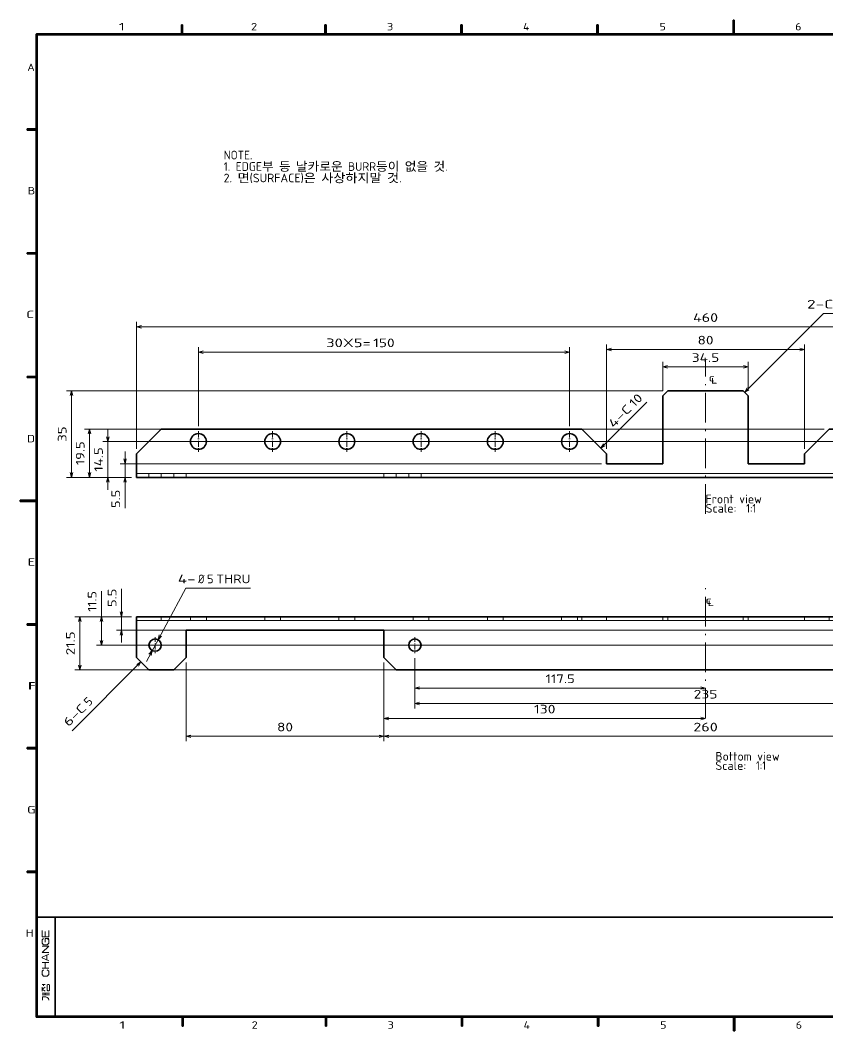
# Model space of a CAD drawing. Extents: x 23 to 587, y 4 to 413.
# Drawn here: x 23.4 to 349.8, y 4.3 to 412.7 of the extents above; entities that cross this region are included whole.
import ezdxf
from ezdxf.enums import TextEntityAlignment as Align

# ---------------------------------------------------------------- set-up
doc = ezdxf.new("R2010")
doc.units = 0
doc.linetypes.add('DASHDOT', pattern=[18.5, 12, -3, 0.5, -3])
doc.linetypes.add('DASHED', pattern=[15, 12, -3])
doc.layers.get('0').update_dxf_attribs({"lineweight": 13})
doc.layers.add('3', color=7, linetype='Continuous', lineweight=13)
doc.styles.add('GDT', font='gdt.shx')
doc.styles.get("Standard").update_dxf_attribs({"font": 'isocp.shx'})

# ---------------------------------------------------------------- blocks, each defined once
blk = doc.blocks.new('BLOCK587')
at = {"layer": '3', "color": 7, "lineweight": 13}
blk.add_text('A', height=3, dxfattribs=at).set_placement((26.2, 392.19), (29.24, 392.19), align=Align.FIT)
blk = doc.blocks.new('BLOCK588')
at = {"layer": '3', "color": 7, "lineweight": 13}
blk.add_text('B', height=3, dxfattribs=at).set_placement((26.39, 342.29), (29.43, 342.29), align=Align.FIT)
blk = doc.blocks.new('BLOCK589')
at = {"layer": '3', "color": 7, "lineweight": 13}
blk.add_text('C', height=3, dxfattribs=at).set_placement((25.79, 292.29), (29.02, 292.29), align=Align.FIT)
blk = doc.blocks.new('BLOCK590')
at = {"layer": '3', "color": 7, "lineweight": 13}
blk.add_text('D', height=3, dxfattribs=at).set_placement((26.11, 242.13), (29.34, 242.13), align=Align.FIT)
blk = doc.blocks.new('BLOCK591')
at = {"layer": '3', "color": 7, "lineweight": 13}
blk.add_text('E', height=3, dxfattribs=at).set_placement((26.38, 192.26), (29.42, 192.26), align=Align.FIT)
blk = doc.blocks.new('BLOCK592')
at = {"layer": '3', "color": 7, "lineweight": 13}
blk.add_text('F', height=3, dxfattribs=at).set_placement((26.9, 142.19), (29.63, 142.19), align=Align.FIT)
blk = doc.blocks.new('BLOCK593')
at = {"layer": '3', "color": 7, "lineweight": 13}
blk.add_text('2', height=3, dxfattribs=at).set_placement((116.62, 408.59), (119.16, 408.59), align=Align.FIT)
blk = doc.blocks.new('BLOCK594')
at = {"layer": '3', "color": 7, "lineweight": 13}
blk.add_text('1', height=3, dxfattribs=at).set_placement((63.15, 408.59), (65.69, 408.59), align=Align.FIT)
blk = doc.blocks.new('BLOCK595')
at = {"layer": '3', "color": 7, "lineweight": 13}
blk.add_text('H', height=3, dxfattribs=at).set_placement((25.55, 42.26), (28.78, 42.26), align=Align.FIT)
blk = doc.blocks.new('BLOCK596')
at = {"layer": '3', "color": 7, "lineweight": 13}
blk.add_text('G', height=3, dxfattribs=at).set_placement((26.11, 92.13), (29.64, 92.13), align=Align.FIT)
blk = doc.blocks.new('BLOCK597')
at = {"layer": '3', "color": 7, "lineweight": 13}
blk.add_text('F', height=3, dxfattribs=at).set_placement((26.54, 142.19), (29.27, 142.19), align=Align.FIT)
blk = doc.blocks.new('BLOCK598')
at = {"layer": '3', "color": 7, "lineweight": 13}
blk.add_text('3', height=3, dxfattribs=at).set_placement((171.62, 408.59), (174.16, 408.59), align=Align.FIT)
blk = doc.blocks.new('BLOCK599')
at = {"layer": '3', "color": 7, "lineweight": 13}
blk.add_text('4', height=3, dxfattribs=at).set_placement((226.62, 408.59), (229.16, 408.59), align=Align.FIT)
blk = doc.blocks.new('BLOCK600')
at = {"layer": '3', "color": 7, "lineweight": 13}
blk.add_text('5', height=3, dxfattribs=at).set_placement((281.82, 408.59), (284.35, 408.59), align=Align.FIT)
blk = doc.blocks.new('BLOCK601')
at = {"layer": '3', "color": 7, "lineweight": 13}
blk.add_text('6', height=3, dxfattribs=at).set_placement((336.62, 408.59), (339.16, 408.59), align=Align.FIT)
blk = doc.blocks.new('BLOCK615')
at = {"layer": '3', "color": 7, "lineweight": 13}
blk.add_text('2', height=3, dxfattribs=at).set_placement((116.86, 5.12), (119.4, 5.12), align=Align.FIT)
blk = doc.blocks.new('BLOCK616')
at = {"layer": '3', "color": 7, "lineweight": 13}
blk.add_text('1', height=3, dxfattribs=at).set_placement((63.38, 5.12), (65.92, 5.12), align=Align.FIT)
blk = doc.blocks.new('BLOCK617')
at = {"layer": '3', "color": 7, "lineweight": 13}
blk.add_text('3', height=3, dxfattribs=at).set_placement((171.86, 5.12), (174.4, 5.12), align=Align.FIT)
blk = doc.blocks.new('BLOCK618')
at = {"layer": '3', "color": 7, "lineweight": 13}
blk.add_text('4', height=3, dxfattribs=at).set_placement((226.86, 5.12), (229.4, 5.12), align=Align.FIT)
blk = doc.blocks.new('BLOCK619')
at = {"layer": '3', "color": 7, "lineweight": 13}
blk.add_text('5', height=3, dxfattribs=at).set_placement((282.05, 5.12), (284.59, 5.12), align=Align.FIT)
blk = doc.blocks.new('BLOCK620')
at = {"layer": '3', "color": 7, "lineweight": 13}
blk.add_text('6', height=3, dxfattribs=at).set_placement((336.86, 5.12), (339.4, 5.12), align=Align.FIT)
blk = doc.blocks.new('BLOCK664')
at = {"layer": '3', "color": 7, "lineweight": 5}
blk.add_solid([(410.24, 407.24), (409.76, 406.76), (30, 407.24), (30, 406.76)], dxfattribs=at)
blk = doc.blocks.new('BLOCK665')
at = {"layer": '3', "color": 7, "lineweight": 5}
blk.add_solid([(26.19, 368.74), (26.19, 368.26), (29.99, 368.74), (29.99, 368.26)], dxfattribs=at)
blk = doc.blocks.new('BLOCK666')
at = {"layer": '3', "color": 7, "lineweight": 5}
blk.add_solid([(26.2, 318.74), (26.2, 318.26), (30, 318.74), (30, 318.26)], dxfattribs=at)
blk = doc.blocks.new('BLOCK667')
at = {"layer": '3', "color": 7, "lineweight": 5}
blk.add_solid([(26.2, 218.26), (26.2, 218.74), (30, 218.26), (30, 218.74)], dxfattribs=at)
blk = doc.blocks.new('BLOCK668')
at = {"layer": '3', "color": 7, "lineweight": 5}
blk.add_solid([(26.19, 168.26), (26.19, 168.74), (29.99, 168.26), (29.99, 168.74)], dxfattribs=at)
blk = doc.blocks.new('BLOCK669')
at = {"layer": '3', "color": 7, "lineweight": 5}
blk.add_solid([(89.02, 410.8), (88.54, 410.8), (89.02, 407), (88.54, 407)], dxfattribs=at)
blk = doc.blocks.new('BLOCK670')
at = {"layer": '3', "color": 7, "lineweight": 5}
blk.add_solid([(146.97, 410.8), (146.49, 410.8), (146.97, 407), (146.49, 407)], dxfattribs=at)
blk = doc.blocks.new('BLOCK671')
at = {"layer": '3', "color": 7, "lineweight": 5}
blk.add_solid([(26.19, 168.26), (26.19, 168.74), (29.99, 168.26), (29.99, 168.74)], dxfattribs=at)
blk = doc.blocks.new('BLOCK672')
at = {"layer": '3', "color": 7, "lineweight": 5}
blk.add_solid([(26.19, 68.26), (26.19, 68.74), (29.99, 68.26), (29.99, 68.74)], dxfattribs=at)
blk = doc.blocks.new('BLOCK673')
at = {"layer": '3', "color": 7, "lineweight": 5}
blk.add_solid([(30, 218.74), (30, 218.26), (23.35, 218.74), (23.35, 218.26)], dxfattribs=at)
blk = doc.blocks.new('BLOCK674')
at = {"layer": '3', "color": 7, "lineweight": 5}
blk.add_solid([(26.21, 268.26), (26.21, 268.74), (30.01, 268.26), (30.01, 268.74)], dxfattribs=at)
blk = doc.blocks.new('BLOCK675')
at = {"layer": '3', "color": 7, "lineweight": 5}
blk.add_solid([(26.2, 118.74), (26.2, 118.26), (30, 118.74), (30, 118.26)], dxfattribs=at)
blk = doc.blocks.new('BLOCK676')
at = {"layer": '3', "color": 7, "lineweight": 5}
blk.add_solid([(201.49, 410.8), (201.97, 410.8), (201.49, 407), (201.97, 407)], dxfattribs=at)
blk = doc.blocks.new('BLOCK677')
at = {"layer": '3', "color": 7, "lineweight": 5}
blk.add_solid([(256.49, 410.8), (256.97, 410.8), (256.49, 407), (256.97, 407)], dxfattribs=at)
blk = doc.blocks.new('BLOCK691')
at = {"layer": '3', "color": 7, "lineweight": 5}
blk.add_solid([(88.78, 10), (89.26, 10), (88.78, 6.2), (89.26, 6.2)], dxfattribs=at)
blk = doc.blocks.new('BLOCK692')
at = {"layer": '3', "color": 7, "lineweight": 5}
blk.add_solid([(146.73, 10), (147.21, 10), (146.73, 6.2), (147.21, 6.2)], dxfattribs=at)
blk = doc.blocks.new('BLOCK693')
at = {"layer": '3', "color": 7, "lineweight": 5}
blk.add_solid([(202.21, 10), (201.73, 10), (202.21, 6.2), (201.73, 6.2)], dxfattribs=at)
blk = doc.blocks.new('BLOCK694')
at = {"layer": '3', "color": 7, "lineweight": 5}
blk.add_solid([(257.21, 10), (256.73, 10), (257.21, 6.2), (256.73, 6.2)], dxfattribs=at)
blk = doc.blocks.new('BLOCK695')
at = {"layer": '3', "color": 7, "lineweight": 5}
blk.add_solid([(312.21, 10), (311.73, 10), (312.21, 6.2), (311.73, 6.2)], dxfattribs=at)
blk = doc.blocks.new('BLOCK701')
at = {"color": 7, "lineweight": 13}
for s, p, p2 in [('Scale:', (0, -15.75), (12.5, -15.75)), ('Front view', (0, -12), (22.75, -12)), ('  1:1', (12.5, -15.75), (20.5, -15.75))]:
    blk.add_text(s, height=3.5, dxfattribs=at).set_placement(p, p2, align=Align.FIT)
blk = doc.blocks.new('BLOCK702')
at = {"color": 7, "lineweight": 13, "style": 'GDT'}
blk.add_text('q', height=3.5, dxfattribs=at).set_placement((1.31, 36.73), (3.88, 36.73), align=Align.FIT)
blk = doc.blocks.new('BLOCK703')
at = {"color": 7, "lineweight": 13}
for p, q in [((-241.63, -6.5), (-241.63, 18)), ((198.84, 13), (-243.63, 13))]:
    blk.add_line(p, q, dxfattribs=at)
at = {"color": 7, "lineweight": 13, "ltscale": 0.290854}
blk.add_line((-232, -1.5), (-243.63, -1.5), dxfattribs=at)
at = {"color": 7, "lineweight": 13}
for points in [[(-242.15, 14.93), (-241.63, 13), (-241.12, 14.93)], [(-241.12, -3.43), (-241.63, -1.5), (-242.15, -3.43)]]:
    blk.add_lwpolyline(points, dxfattribs=at)
blk.add_text('14.5', height=3.5, rotation=90, dxfattribs=at).set_placement((-243.63, 0.83), (-243.63, 10.67), align=Align.FIT)
blk = doc.blocks.new('BLOCK704')
at = {"color": 7, "lineweight": 13}
for p, q in [((-234.65, -13.9), (-234.65, 9)), ((-42, 4), (-236.65, 4))]:
    blk.add_line(p, q, dxfattribs=at)
at = {"color": 7, "lineweight": 13, "ltscale": 0.116347}
blk.add_line((-232, -1.5), (-236.65, -1.5), dxfattribs=at)
at = {"color": 7, "lineweight": 13}
for points in [[(-235.17, 5.93), (-234.65, 4), (-234.14, 5.93)], [(-234.14, -3.43), (-234.65, -1.5), (-235.17, -3.43)]]:
    blk.add_lwpolyline(points, dxfattribs=at)
blk.add_text('5.5', height=3.5, rotation=90, dxfattribs=at).set_placement((-236.65, -13.9), (-236.65, -6.5), align=Align.FIT)
blk = doc.blocks.new('BLOCK705')
at = {"color": 7, "lineweight": 13}
blk.add_line((48, 18), (-251.03, 18), dxfattribs=at)
at = {"color": 7, "lineweight": 13, "ltscale": 0.4875}
blk.add_line((-249.03, -1.5), (-249.03, 18), dxfattribs=at)
at = {"color": 7, "lineweight": 13, "ltscale": 0.475733}
blk.add_line((-232, -1.5), (-251.03, -1.5), dxfattribs=at)
at = {"color": 7, "lineweight": 13}
for points in [[(-248.51, 16.07), (-249.03, 18), (-249.55, 16.07)], [(-249.55, 0.43), (-249.03, -1.5), (-248.51, 0.43)]]:
    blk.add_lwpolyline(points, dxfattribs=at)
blk.add_text('19.5', height=3.5, rotation=90, dxfattribs=at).set_placement((-251.03, 3.45), (-251.03, 13.05), align=Align.FIT)
blk = doc.blocks.new('BLOCK706')
at = {"color": 7, "lineweight": 13}
for p, q in [((-17.25, 33.5), (-258.32, 33.5)), ((-256.32, -1.5), (-256.32, 33.5)), ((-232, -1.5), (-258.32, -1.5))]:
    blk.add_line(p, q, dxfattribs=at)
for points in [[(-255.8, 31.57), (-256.32, 33.5), (-256.83, 31.57)], [(-256.83, 0.43), (-256.32, -1.5), (-255.8, 0.43)]]:
    blk.add_lwpolyline(points, dxfattribs=at)
blk.add_text('35', height=3.5, rotation=90, dxfattribs=at).set_placement((-258.32, 12.9), (-258.32, 19.1), align=Align.FIT)
blk = doc.blocks.new('BLOCK707')
at = {"color": 7, "lineweight": 13, "ltscale": 0.291356}
for p, q in [((-17.25, 33.5), (-17.25, 45.15)), ((17.25, 33.5), (17.25, 45.15))]:
    blk.add_line(p, q, dxfattribs=at)
at = {"color": 7, "lineweight": 13}
blk.add_line((-17.25, 43.15), (17.25, 43.15), dxfattribs=at)
for points in [[(-15.32, 43.67), (-17.25, 43.15), (-15.32, 42.64)], [(15.32, 42.64), (17.25, 43.15), (15.32, 43.67)]]:
    blk.add_lwpolyline(points, dxfattribs=at)
blk.add_text('34.5', height=3.5, dxfattribs=at).set_placement((-5.55, 45.15), (5.55, 45.15), align=Align.FIT)
blk = doc.blocks.new('BLOCK708')
at = {"color": 7, "lineweight": 13}
for p, q in [((-40, 10), (-40, 52.21)), ((-40, 50.21), (40, 50.21)), ((40, 10), (40, 52.21))]:
    blk.add_line(p, q, dxfattribs=at)
for points in [[(-38.07, 50.73), (-40, 50.21), (-38.07, 49.69)], [(38.07, 49.69), (40, 50.21), (38.07, 50.73)]]:
    blk.add_lwpolyline(points, dxfattribs=at)
blk.add_text('80', height=3.5, dxfattribs=at).set_placement((-3.22, 52.21), (3.22, 52.21), align=Align.FIT)
blk = doc.blocks.new('BLOCK709')
at = {"color": 7, "lineweight": 13}
for p, q in [((-230, 10), (-230, 61.33)), ((230, 10), (230, 61.33)), ((-230, 59.33), (230, 59.33))]:
    blk.add_line(p, q, dxfattribs=at)
for points in [[(-228.07, 59.85), (-230, 59.33), (-228.07, 58.82)], [(228.07, 58.82), (230, 59.33), (228.07, 59.85)]]:
    blk.add_lwpolyline(points, dxfattribs=at)
blk.add_text('460', height=3.5, dxfattribs=at).set_placement((-5.07, 61.33), (5.07, 61.33), align=Align.FIT)
blk = doc.blocks.new('BLOCK710')
at = {"color": 7, "lineweight": 13}
for p, q in [((-205, 19.16), (-205, 51.12)), ((-205, 49.12), (-55, 49.12)), ((-55, 19.16), (-55, 51.12))]:
    blk.add_line(p, q, dxfattribs=at)
for points in [[(-203.07, 49.64), (-205, 49.12), (-203.07, 48.61)], [(-56.93, 48.61), (-55, 49.12), (-56.93, 49.64)]]:
    blk.add_lwpolyline(points, dxfattribs=at)
for s, p, p2 in [('30X5=', (-153.38, 51.12), (-135.33, 51.12)), ('150', (-134.32, 51.12), (-125.68, 51.12))]:
    blk.add_text(s, height=3.5, dxfattribs=at).set_placement(p, p2, align=Align.FIT)
blk = doc.blocks.new('BLOCK713')
at = {"color": 7, "lineweight": 13}
blk.add_line((-42.28, 10.28), (-23.7, 28.86), dxfattribs=at)
blk.add_lwpolyline([(-41.28, 12.01), (-42.28, 10.28), (-40.55, 11.28)], dxfattribs=at)
for s, p, p2 in [('10', (-28.79, 26.59), (-25.12, 30.27)), ('4-C', (-37.21, 18.18), (-29.5, 25.89))]:
    blk.add_text(s, height=3.5, rotation=45, dxfattribs=at).set_placement(p, p2, align=Align.FIT)
blk = doc.blocks.new('BLOCK714')
at = {"color": 7, "lineweight": 13}
blk.add_line((15.83, 32.92), (47.64, 64.74), dxfattribs=at)
at = {"color": 7, "lineweight": 13, "ltscale": 0.19375}
blk.add_line((47.64, 64.74), (55.39, 64.74), dxfattribs=at)
at = {"color": 7, "lineweight": 13}
blk.add_lwpolyline([(16.83, 34.65), (15.83, 32.92), (17.56, 33.92)], dxfattribs=at)
for s, p, p2 in [('2-C', (40.99, 66.74), (51.64, 66.74)), ('2', (52.64, 66.74), (55.39, 66.74))]:
    blk.add_text(s, height=3.5, dxfattribs=at).set_placement(p, p2, align=Align.FIT)
blk = doc.blocks.new('BLOCK715')
at = {"color": 7, "linetype": 'DASHDOT', "lineweight": 13, "ltscale": 0.208}
for p, q in [((-55, 17.16), (-55, 8.84)), ((-50.84, 13), (-59.16, 13))]:
    blk.add_line(p, q, dxfattribs=at)
blk = doc.blocks.new('BLOCK717')
at = {"color": 7, "linetype": 'DASHDOT', "lineweight": 13, "ltscale": 0.208}
for p, q in [((-85, 17.16), (-85, 8.84)), ((-80.84, 13), (-89.16, 13))]:
    blk.add_line(p, q, dxfattribs=at)
blk = doc.blocks.new('BLOCK719')
at = {"color": 7, "linetype": 'DASHDOT', "lineweight": 13, "ltscale": 0.208}
for p, q in [((-115, 17.16), (-115, 8.84)), ((-110.84, 13), (-119.16, 13))]:
    blk.add_line(p, q, dxfattribs=at)
blk = doc.blocks.new('BLOCK721')
at = {"color": 7, "linetype": 'DASHDOT', "lineweight": 13, "ltscale": 0.208}
for p, q in [((-145, 17.16), (-145, 8.84)), ((-140.84, 13), (-149.16, 13))]:
    blk.add_line(p, q, dxfattribs=at)
blk = doc.blocks.new('BLOCK723')
at = {"color": 7, "linetype": 'DASHDOT', "lineweight": 13, "ltscale": 0.208}
for p, q in [((-175, 17.16), (-175, 8.84)), ((-170.84, 13), (-179.16, 13))]:
    blk.add_line(p, q, dxfattribs=at)
blk = doc.blocks.new('BLOCK725')
at = {"color": 7, "linetype": 'DASHDOT', "lineweight": 13, "ltscale": 0.208}
for p, q in [((-205, 17.16), (-205, 8.84)), ((-200.84, 13), (-209.16, 13))]:
    blk.add_line(p, q, dxfattribs=at)
blk = doc.blocks.new('BLOCK727')
at = {"color": 7, "lineweight": 35, "ltscale": 0.070711}
for p, q in [((-15.25, 33.5), (-17.25, 31.5)), ((15.25, 33.5), (17.25, 31.5))]:
    blk.add_line(p, q, dxfattribs=at)
at = {"color": 7, "lineweight": 35}
for p, q in [((-15.25, 33.5), (15.25, 33.5)), ((-17.25, 31.5), (-17.25, 4)), ((17.25, 31.5), (17.25, 4)), ((-50, 18), (-220, 18)), ((50, 18), (220, 18)), ((-17.25, 4), (-40, 4)), ((17.25, 4), (40, 4)), ((-230, -1.5), (230, -1.5))]:
    blk.add_line(p, q, dxfattribs=at)
at = {"color": 7, "lineweight": 35, "ltscale": 0.353553}
for p, q in [((-230, 8), (-220, 18)), ((-40, 8), (-50, 18)), ((50, 18), (40, 8)), ((230, 8), (220, 18))]:
    blk.add_line(p, q, dxfattribs=at)
at = {"color": 7, "lineweight": 35, "ltscale": 0.2}
for p, q in [((-230, 0), (-230, 8)), ((230, 0), (230, 8))]:
    blk.add_line(p, q, dxfattribs=at)
at = {"color": 7, "lineweight": 35, "ltscale": 0.1}
for p, q in [((-40, 4), (-40, 8)), ((40, 4), (40, 8))]:
    blk.add_line(p, q, dxfattribs=at)
at = {"color": 7, "linetype": 'DASHED', "lineweight": 13}
blk.add_line((-230, 0), (230, 0), dxfattribs=at)
at = {"color": 7, "lineweight": 35, "ltscale": 0.0375}
for p, q in [((-230, -1.5), (-230, 0)), ((230, -1.5), (230, 0))]:
    blk.add_line(p, q, dxfattribs=at)
at = {"color": 7, "linetype": 'DASHED', "lineweight": 13, "ltscale": 0.0375}
for p, q in [((-225, -1.5), (-225, 0)), ((-225, 0), (-225, -1.5)), ((-220, 0), (-220, -1.5)), ((-210, -1.5), (-210, 0)), ((-130, -1.5), (-130, 0)), ((-125, -1.5), (-125, 0)), ((-120, 0), (-120, -1.5)), ((-115, 0), (-115, -1.5)), ((115, 0), (115, -1.5)), ((120, 0), (120, -1.5)), ((125, -1.5), (125, 0)), ((130, -1.5), (130, 0)), ((210, -1.5), (210, 0)), ((215, -1.5), (215, 0)), ((220, 0), (220, -1.5)), ((225, 0), (225, -1.5)), ((-215, -1.5), (-215, 0)), ((225, -1.5), (225, 0))]:
    blk.add_line(p, q, dxfattribs=at)
at = {"color": 7, "lineweight": 13}
blk.add_line((-230, 0), (230, 0), dxfattribs=at)
at = {"color": 7, "lineweight": 35}
for centre in [(-205, 13), (-175, 13), (-145, 13), (-115, 13), (-85, 13), (-55, 13), (55, 13), (85, 13), (115, 13), (145, 13), (175, 13), (205, 13)]:
    blk.add_circle(centre, 3.2, dxfattribs=at)
blk = doc.blocks.new('BLOCK728')
at = {"color": 7, "lineweight": 13}
for s, p, p2 in [('Bottom view', (3.95, -46.68), (29.95, -46.68)), ('Scale:', (3.95, -50.43), (16.45, -50.43)), ('  1:1', (16.45, -50.43), (24.45, -50.43))]:
    blk.add_text(s, height=3.5, dxfattribs=at).set_placement(p, p2, align=Align.FIT)
blk = doc.blocks.new('BLOCK729')
at = {"color": 7, "lineweight": 13, "style": 'GDT'}
blk.add_text('q', height=3.5, dxfattribs=at).set_placement((0, 16.15), (2.57, 16.15), align=Align.FIT)
blk = doc.blocks.new('BLOCK730')
at = {"color": 7, "lineweight": 13}
for p, q in [((-117.5, -5.25), (-117.5, -25.57)), ((117.5, -5.25), (117.5, -25.57)), ((-117.5, -23.57), (117.5, -23.57))]:
    blk.add_line(p, q, dxfattribs=at)
for points in [[(-115.57, -23.05), (-117.5, -23.57), (-115.57, -24.08)], [(115.57, -24.08), (117.5, -23.57), (115.57, -23.05)]]:
    blk.add_lwpolyline(points, dxfattribs=at)
blk.add_text('235', height=3.5, dxfattribs=at).set_placement((-4.82, -21.57), (4.82, -21.57), align=Align.FIT)
blk = doc.blocks.new('BLOCK731')
at = {"color": 7, "lineweight": 13, "ltscale": 0.352095}
blk.add_line((-117.5, -5.25), (-117.5, -19.33), dxfattribs=at)
at = {"color": 7, "lineweight": 13}
blk.add_line((-117.5, -17.33), (0, -17.33), dxfattribs=at)
for points in [[(-115.57, -16.82), (-117.5, -17.33), (-115.57, -17.85)], [(-1.93, -17.85), (0, -17.33), (-1.93, -16.82)]]:
    blk.add_lwpolyline(points, dxfattribs=at)
blk.add_text('117.5', height=3.5, dxfattribs=at).set_placement((-64.65, -15.33), (-52.85, -15.33), align=Align.FIT)
blk = doc.blocks.new('BLOCK732')
at = {"color": 7, "lineweight": 13}
for p, q in [((-130, -7), (-130, -31.6)), ((-130, -29.6), (0, -29.6))]:
    blk.add_line(p, q, dxfattribs=at)
for points in [[(-128.07, -29.09), (-130, -29.6), (-128.07, -30.12)], [(-1.93, -30.12), (0, -29.6), (-1.93, -29.09)]]:
    blk.add_lwpolyline(points, dxfattribs=at)
blk.add_text('130', height=3.5, dxfattribs=at).set_placement((-69.32, -27.6), (-60.67, -27.6), align=Align.FIT)
blk = doc.blocks.new('BLOCK733')
at = {"color": 7, "lineweight": 13}
for p, q in [((-130, -7), (-130, -38.85)), ((130, -7), (130, -38.85)), ((-130, -36.85), (130, -36.85))]:
    blk.add_line(p, q, dxfattribs=at)
for points in [[(-128.07, -36.33), (-130, -36.85), (-128.07, -37.36)], [(128.07, -37.36), (130, -36.85), (128.07, -36.33)]]:
    blk.add_lwpolyline(points, dxfattribs=at)
blk.add_text('260', height=3.5, dxfattribs=at).set_placement((-4.95, -34.85), (4.95, -34.85), align=Align.FIT)
blk = doc.blocks.new('BLOCK734')
at = {"color": 7, "lineweight": 13}
for p, q in [((-210, -7), (-210, -38.85)), ((-130, -7), (-130, -38.85)), ((-210, -36.85), (-130, -36.85))]:
    blk.add_line(p, q, dxfattribs=at)
for points in [[(-208.07, -36.33), (-210, -36.85), (-208.07, -37.36)], [(-131.93, -37.36), (-130, -36.85), (-131.93, -36.33)]]:
    blk.add_lwpolyline(points, dxfattribs=at)
blk.add_text('80', height=3.5, dxfattribs=at).set_placement((-173.23, -34.85), (-166.77, -34.85), align=Align.FIT)
blk = doc.blocks.new('BLOCK736')
at = {"color": 7, "lineweight": 13}
for p, q in [((-236.14, 1), (-236.14, 22.82)), ((128, 6), (-238.14, 6))]:
    blk.add_line(p, q, dxfattribs=at)
at = {"color": 7, "lineweight": 13, "ltscale": 0.153577}
blk.add_line((-232, 11.5), (-238.14, 11.5), dxfattribs=at)
at = {"color": 7, "lineweight": 13}
for points in [[(-236.66, 13.43), (-236.14, 11.5), (-235.63, 13.43)], [(-235.63, 4.07), (-236.14, 6), (-236.66, 4.07)]]:
    blk.add_lwpolyline(points, dxfattribs=at)
blk.add_text('5.5', height=3.5, rotation=90, dxfattribs=at).set_placement((-238.14, 15.42), (-238.14, 22.82), align=Align.FIT)
blk = doc.blocks.new('BLOCK737')
at = {"color": 7, "lineweight": 13}
for p, q in [((-244.21, 0), (-244.21, 21.85)), ((217.25, 0), (-246.21, 0))]:
    blk.add_line(p, q, dxfattribs=at)
at = {"color": 7, "lineweight": 13, "ltscale": 0.35532}
blk.add_line((-232, 11.5), (-246.21, 11.5), dxfattribs=at)
at = {"color": 7, "lineweight": 13}
for points in [[(-243.7, 9.57), (-244.21, 11.5), (-244.73, 9.57)], [(-244.73, 1.93), (-244.21, 0), (-243.7, 1.93)]]:
    blk.add_lwpolyline(points, dxfattribs=at)
blk.add_text('11.5', height=3.5, rotation=90, dxfattribs=at).set_placement((-246.21, 13.5), (-246.21, 21.85), align=Align.FIT)
blk = doc.blocks.new('BLOCK738')
at = {"color": 7, "lineweight": 13}
for p, q in [((-232, 11.5), (-254.97, 11.5)), ((-252.97, -10), (-252.97, 11.5)), ((213, -10), (-254.97, -10))]:
    blk.add_line(p, q, dxfattribs=at)
for points in [[(-252.45, 9.57), (-252.97, 11.5), (-253.49, 9.57)], [(-253.49, -8.07), (-252.97, -10), (-252.45, -8.07)]]:
    blk.add_lwpolyline(points, dxfattribs=at)
blk.add_text('21.5', height=3.5, rotation=90, dxfattribs=at).set_placement((-254.97, -4.05), (-254.97, 5.55), align=Align.FIT)
blk = doc.blocks.new('BLOCK739')
at = {"color": 7, "lineweight": 13}
blk.add_line((-228.23, -6.77), (-256.1, -34.64), dxfattribs=at)
blk.add_lwpolyline([(-229.23, -8.5), (-228.23, -6.77), (-229.96, -7.77)], dxfattribs=at)
for s, p, p2 in [('6-C', (-257.52, -33.23), (-249.99, -25.7)), ('5', (-249.28, -24.99), (-247.34, -23.04))]:
    blk.add_text(s, height=3.5, rotation=45, dxfattribs=at).set_placement(p, p2, align=Align.FIT)
blk = doc.blocks.new('BLOCK740')
at = {"color": 7, "lineweight": 13}
for p, q in [((-226.05, -6.61), (-210.14, 22.99)), ((-210.14, 22.99), (-183.97, 22.99))]:
    blk.add_line(p, q, dxfattribs=at)
for points in [[(-220.86, 4.15), (-221.32, 2.2), (-219.94, 3.66)], [(-224.14, -4.15), (-223.68, -2.2), (-225.06, -3.66)]]:
    blk.add_lwpolyline(points, dxfattribs=at)
for s, p, p2 in [('4-', (-213.34, 24.99), (-206.14, 24.99)), ('%%c', (-205.14, 24.99), (-202.57, 24.99)), ('5', (-201.57, 24.99), (-198.82, 24.99)), ('THRU', (-197.82, 24.99), (-183.97, 24.99))]:
    blk.add_text(s, height=3.5, dxfattribs=at).set_placement(p, p2, align=Align.FIT)
blk = doc.blocks.new('BLOCK741')
at = {"color": 7, "linetype": 'DASHDOT', "lineweight": 13, "ltscale": 0.1625}
for p, q in [((-117.5, 3.25), (-117.5, -3.25)), ((-114.25, 0), (-120.75, 0))]:
    blk.add_line(p, q, dxfattribs=at)
blk = doc.blocks.new('BLOCK744')
at = {"color": 7, "linetype": 'DASHDOT', "lineweight": 13, "ltscale": 0.1625}
for p, q in [((-222.5, 3.25), (-222.5, -3.25)), ((-219.25, 0), (-225.75, 0))]:
    blk.add_line(p, q, dxfattribs=at)
blk = doc.blocks.new('BLOCK745')
at = {"color": 7, "lineweight": 35, "ltscale": 0.0375}
for p, q in [((-230, 10), (-230, 11.5)), ((230, 10), (230, 11.5))]:
    blk.add_line(p, q, dxfattribs=at)
at = {"color": 7, "lineweight": 35}
for p, q in [((-230, 11.5), (230, 11.5)), ((-210, 6), (-130, 6)), ((210, 6), (130, 6)), ((-125, -10), (125, -10))]:
    blk.add_line(p, q, dxfattribs=at)
at = {"color": 7, "linetype": 'DASHED', "lineweight": 13}
blk.add_line((-230, 10), (230, 10), dxfattribs=at)
at = {"color": 7, "lineweight": 35, "ltscale": 0.375}
for p, q in [((-230, -5), (-230, 10)), ((230, -5), (230, 10))]:
    blk.add_line(p, q, dxfattribs=at)
at = {"color": 7, "lineweight": 13}
blk.add_line((-230, 10), (230, 10), dxfattribs=at)
at = {"color": 7, "linetype": 'DASHED', "lineweight": 13, "ltscale": 0.0375}
for p, q in [((-220, 11.5), (-220, 10)), ((-208.2, 11.5), (-208.2, 10)), ((-201.8, 11.5), (-201.8, 10)), ((-178.2, 11.5), (-178.2, 10)), ((-171.8, 11.5), (-171.8, 10)), ((-148.2, 11.5), (-148.2, 10)), ((-141.8, 11.5), (-141.8, 10)), ((-118.2, 11.5), (-118.2, 10)), ((-111.8, 11.5), (-111.8, 10)), ((-88.2, 11.5), (-88.2, 10)), ((-81.8, 11.5), (-81.8, 10)), ((-58.2, 11.5), (-58.2, 10)), ((-51.8, 11.5), (-51.8, 10)), ((-50, 11.5), (-50, 10)), ((-40, 11.5), (-40, 10)), ((-17.25, 11.5), (-17.25, 10)), ((-15.25, 11.5), (-15.25, 10)), ((15.25, 11.5), (15.25, 10)), ((17.25, 11.5), (17.25, 10)), ((40, 11.5), (40, 10)), ((50, 11.5), (50, 10)), ((51.8, 11.5), (51.8, 10)), ((58.2, 11.5), (58.2, 10)), ((81.8, 11.5), (81.8, 10)), ((88.2, 11.5), (88.2, 10)), ((111.8, 11.5), (111.8, 10)), ((118.2, 11.5), (118.2, 10)), ((141.8, 11.5), (141.8, 10)), ((148.2, 11.5), (148.2, 10)), ((171.8, 11.5), (171.8, 10)), ((178.2, 11.5), (178.2, 10)), ((201.8, 11.5), (201.8, 10)), ((208.2, 11.5), (208.2, 10)), ((220, 11.5), (220, 10))]:
    blk.add_line(p, q, dxfattribs=at)
at = {"color": 7, "lineweight": 35, "ltscale": 0.275}
for p, q in [((-210, 6), (-210, -5)), ((-130, -5), (-130, 6)), ((130, -5), (130, 6)), ((210, 6), (210, -5))]:
    blk.add_line(p, q, dxfattribs=at)
at = {"color": 7, "lineweight": 35, "ltscale": 0.176777}
for p, q in [((-225, -10), (-230, -5)), ((-215, -10), (-210, -5)), ((-125, -10), (-130, -5)), ((125, -10), (130, -5)), ((215, -10), (210, -5)), ((225, -10), (230, -5))]:
    blk.add_line(p, q, dxfattribs=at)
at = {"color": 7, "lineweight": 35, "ltscale": 0.25}
for p, q in [((-225, -10), (-215, -10)), ((215, -10), (225, -10))]:
    blk.add_line(p, q, dxfattribs=at)
at = {"color": 7, "lineweight": 35}
for centre in [(-222.5, 0), (-117.5, 0), (117.5, 0), (222.5, 0)]:
    blk.add_circle(centre, 2.5, dxfattribs=at)
blk = doc.blocks.new('BLOCK749')
at = {"color": 7, "lineweight": 13}
for s, p, p2 in [('NOTE.', (20, 6.01), (31.61, 6.01)), ('1. EDGE부 등 날카로운 BURR등이 없을 것.', (20, 1.37), (110.53, 1.37)), ('2. 면(SURFACE)은 사상하지말 것.', (20, -3.27), (91.96, -3.27))]:
    blk.add_text(s, height=3.5, dxfattribs=at).set_placement(p, p2, align=Align.FIT)

msp = doc.modelspace()

# ---------------------------------------------------------------- linework, layer by layer
at = {"color": 7, "linetype": 'DASHDOT', "lineweight": 13}
for p, q in [((300.39, 213.18), (300.39, 275.47)), ((300.39, 130.73), (300.39, 184.46))]:
    msp.add_line(p, q, dxfattribs=at)
at = {"color": 7, "lineweight": 35}
for p, q in [((400.74, 50.24), (30.5, 50.24)), ((37.5, 50.24), (37.5, 10.24))]:
    msp.add_line(p, q, dxfattribs=at)
at = {"color": 7, "lineweight": 13, "ltscale": 0.053571}
msp.add_line((33.45, 44.4), (33.45, 42.26), dxfattribs=at)
at = {"color": 7, "lineweight": 13, "ltscale": 0.048214}
msp.add_line((34.09, 32.96), (34.09, 34.89), dxfattribs=at)
at = {"color": 7, "lineweight": 13, "ltscale": 0.069643}
for p, q in [((32.16, 31.93), (34.95, 31.93)), ((32.16, 29.57), (34.95, 29.57))]:
    msp.add_line(p, q, dxfattribs=at)
at = {"color": 7, "lineweight": 13, "ltscale": 0.058929}
msp.add_line((33.45, 29.57), (33.45, 31.93), dxfattribs=at)
at = {"color": 7, "lineweight": 13, "ltscale": 0.032143}
msp.add_line((32.16, 23.06), (33.45, 23.06), dxfattribs=at)
at = {"color": 7, "lineweight": 13, "ltscale": 0.042857}
msp.add_line((32.16, 20.27), (32.16, 21.99), dxfattribs=at)
at = {"color": 7, "lineweight": 13, "ltscale": 0.016071}
for p, q in [((32.8, 22.41), (32.8, 23.06)), ((33.45, 18.81), (33.45, 19.46))]:
    msp.add_line(p, q, dxfattribs=at)
at = {"color": 7, "lineweight": 13, "ltscale": 0.075}
for p, q in [((32.16, 19.46), (35.16, 19.46)), ((32.16, 18.81), (35.16, 18.81))]:
    msp.add_line(p, q, dxfattribs=at)
at = {"color": 7, "lineweight": 13}
for points in [[(32.16, 44.83), (32.16, 42.26), (34.95, 42.26), (34.95, 44.83)], [(32.8, 41.66), (32.16, 41.01), (32.16, 39.73), (32.8, 39.09), (34.3, 39.09), (34.95, 39.73), (34.95, 41.01), (34.3, 41.66)], [(33.45, 40.16), (33.45, 41.66), (34.95, 41.66)], [(34.95, 35.91), (32.16, 35.91), (34.95, 38.49), (32.16, 38.49)], [(34.95, 32.53), (32.16, 33.81), (32.16, 34.03), (34.95, 35.31)], [(32.8, 28.97), (32.16, 28.33), (32.16, 27.04), (32.8, 26.4), (34.3, 26.4), (34.95, 27.04), (34.95, 28.33), (34.3, 28.97)], [(33.45, 20.27), (32.16, 21.13), (33.45, 21.99)], [(32.37, 16.67), (32.37, 17.96), (33.45, 17.96), (33.66, 17.96), (34.3, 17.74), (34.73, 17.31), (34.95, 16.67)]]:
    msp.add_lwpolyline(points, dxfattribs=at)
msp.add_lwpolyline([(34.3, 20.7), (34.3, 22.84), (34.52, 23.06), (34.95, 23.06), (35.16, 22.84), (35.16, 20.7), (34.95, 20.49), (34.52, 20.49)], close=True, dxfattribs=at)
at = {"layer": '3', "color": 7, "lineweight": 35, "ltscale": 0.142588}
for p, q in [((311.49, 407), (311.49, 412.7)), ((311.97, 412.7), (311.97, 407)), ((311.73, 4.3), (311.73, 10)), ((312.21, 10), (312.21, 4.3))]:
    msp.add_line(p, q, dxfattribs=at)
at = {"layer": '3', "color": 7, "lineweight": 35, "ltscale": 0.011875}
for p, q in [((311.49, 412.7), (311.97, 412.7)), ((88.54, 410.8), (89.02, 410.8)), ((146.49, 410.8), (146.97, 410.8)), ((201.49, 410.8), (201.97, 410.8)), ((256.49, 410.8), (256.97, 410.8)), ((29.76, 407), (30.24, 407)), ((30, 406.76), (30, 407.24)), ((89.02, 407), (88.54, 407)), ((146.97, 407), (146.49, 407)), ((201.97, 407), (201.49, 407)), ((256.97, 407), (256.49, 407)), ((311.97, 407), (311.49, 407)), ((26.19, 368.26), (26.19, 368.74)), ((29.99, 368.74), (29.99, 368.26)), ((26.2, 318.26), (26.2, 318.74)), ((30, 318.74), (30, 318.26)), ((26.21, 268.26), (26.21, 268.74)), ((30.01, 268.74), (30.01, 268.26)), ((30.01, 268.74), (30.01, 268.26)), ((23.35, 218.26), (23.35, 218.74)), ((26.2, 218.26), (26.2, 218.74)), ((30, 218.74), (30, 218.26)), ((30, 218.74), (30, 218.26)), ((26.19, 168.26), (26.19, 168.74)), ((26.19, 168.26), (26.19, 168.74)), ((29.99, 168.74), (29.99, 168.26)), ((29.99, 168.74), (29.99, 168.26)), ((26.2, 118.26), (26.2, 118.74)), ((30, 118.74), (30, 118.26)), ((30, 118.74), (30, 118.26)), ((26.19, 68.26), (26.19, 68.74)), ((29.99, 68.74), (29.99, 68.26)), ((88.78, 10), (89.26, 10)), ((146.73, 10), (147.21, 10)), ((201.73, 10), (202.21, 10)), ((256.73, 10), (257.21, 10)), ((311.73, 10), (312.21, 10)), ((311.73, 10), (312.21, 10)), ((89.26, 6.2), (88.78, 6.2)), ((147.21, 6.2), (146.73, 6.2)), ((202.21, 6.2), (201.73, 6.2)), ((257.21, 6.2), (256.73, 6.2)), ((312.21, 6.2), (311.73, 6.2)), ((312.21, 4.3), (311.73, 4.3))]:
    msp.add_line(p, q, dxfattribs=at)
at = {"layer": '3', "color": 7, "lineweight": 35, "ltscale": 0.095}
for p, q in [((88.54, 407), (88.54, 410.8)), ((89.02, 410.8), (89.02, 407)), ((146.49, 407), (146.49, 410.8)), ((146.97, 410.8), (146.97, 407)), ((201.49, 407), (201.49, 410.8)), ((201.97, 410.8), (201.97, 407)), ((256.49, 407), (256.49, 410.8)), ((256.97, 410.8), (256.97, 407)), ((26.19, 368.74), (29.99, 368.74)), ((29.99, 368.26), (26.19, 368.26)), ((26.2, 318.74), (30, 318.74)), ((30, 318.26), (26.2, 318.26)), ((26.21, 268.74), (30.01, 268.74)), ((30.01, 268.26), (26.21, 268.26)), ((26.2, 218.74), (30, 218.74)), ((30, 218.26), (26.2, 218.26)), ((26.19, 168.74), (29.99, 168.74)), ((26.19, 168.74), (29.99, 168.74)), ((29.99, 168.26), (26.19, 168.26)), ((29.99, 168.26), (26.19, 168.26)), ((26.2, 118.74), (30, 118.74)), ((30, 118.26), (26.2, 118.26)), ((26.19, 68.74), (29.99, 68.74)), ((29.99, 68.26), (26.19, 68.26)), ((88.78, 6.2), (88.78, 10)), ((89.26, 10), (89.26, 6.2)), ((146.73, 6.2), (146.73, 10)), ((147.21, 10), (147.21, 6.2)), ((201.73, 6.2), (201.73, 10)), ((202.21, 10), (202.21, 6.2)), ((256.73, 6.2), (256.73, 10)), ((257.21, 10), (257.21, 6.2)), ((311.73, 6.2), (311.73, 10)), ((312.21, 10), (312.21, 6.2))]:
    msp.add_line(p, q, dxfattribs=at)
at = {"layer": '3', "color": 7, "lineweight": 35}
for p, q in [((29.76, 9.76), (29.76, 407)), ((30, 407.24), (580.2, 407.24)), ((579.73, 406.76), (30, 406.76)), ((30.24, 407), (30.24, 10.24)), ((579.97, 9.76), (29.76, 9.76)), ((30.24, 10.24), (580.44, 10.24))]:
    msp.add_line(p, q, dxfattribs=at)
at = {"layer": '3', "color": 7, "lineweight": 35, "ltscale": 0.16625}
for p, q in [((23.35, 218.74), (30, 218.74)), ((30, 218.26), (23.35, 218.26))]:
    msp.add_line(p, q, dxfattribs=at)
at = {"layer": '3', "color": 7, "lineweight": 35, "ltscale": 0.016794}
for p, q in [((29.76, 9.76), (30.24, 10.24)), ((30.24, 10.24), (29.76, 9.76))]:
    msp.add_line(p, q, dxfattribs=at)

# ---------------------------------------------------------------- block references
at = {"lineweight": 0}
for name, p in [('BLOCK749', (85.59, 350.46)), ('BLOCK714', (300.39, 229.45)), ('BLOCK709', (300.39, 229.45)), ('BLOCK710', (300.39, 229.45)), ('BLOCK708', (300.39, 229.45)), ('BLOCK707', (300.39, 229.45)), ('BLOCK702', (300.39, 229.45)), ('BLOCK706', (300.39, 229.45)), ('BLOCK727', (300.39, 229.45)), ('BLOCK713', (300.39, 229.45)), ('BLOCK705', (300.39, 229.45)), ('BLOCK703', (300.39, 229.45)), ('BLOCK725', (300.39, 229.45)), ('BLOCK723', (300.39, 229.45)), ('BLOCK721', (300.39, 229.45)), ('BLOCK719', (300.39, 229.45)), ('BLOCK717', (300.39, 229.45)), ('BLOCK715', (300.39, 229.45)), ('BLOCK704', (300.39, 229.45)), ('BLOCK701', (300.39, 229.45)), ('BLOCK740', (300.39, 160.15)), ('BLOCK737', (300.39, 160.15)), ('BLOCK736', (300.39, 160.15)), ('BLOCK729', (300.39, 160.15)), ('BLOCK738', (300.39, 160.15)), ('BLOCK745', (300.39, 160.15)), ('BLOCK744', (300.39, 160.15)), ('BLOCK741', (300.39, 160.15)), ('BLOCK739', (300.39, 160.15)), ('BLOCK734', (300.39, 160.15)), ('BLOCK732', (300.39, 160.15)), ('BLOCK733', (300.39, 160.15)), ('BLOCK730', (300.39, 160.15)), ('BLOCK731', (300.39, 160.15)), ('BLOCK728', (300.39, 160.15))]:
    msp.add_blockref(name, p, dxfattribs=at)
at = {"layer": '3', "lineweight": 0}
for name in ['BLOCK594', 'BLOCK669', 'BLOCK593', 'BLOCK670', 'BLOCK598', 'BLOCK676', 'BLOCK599', 'BLOCK677', 'BLOCK600', 'BLOCK601', 'BLOCK664', 'BLOCK587', 'BLOCK665', 'BLOCK588', 'BLOCK666', 'BLOCK589', 'BLOCK674', 'BLOCK590', 'BLOCK673', 'BLOCK667', 'BLOCK591', 'BLOCK668', 'BLOCK671', 'BLOCK597', 'BLOCK592', 'BLOCK675', 'BLOCK596', 'BLOCK672', 'BLOCK595', 'BLOCK691', 'BLOCK692', 'BLOCK693', 'BLOCK694', 'BLOCK695', 'BLOCK616', 'BLOCK615', 'BLOCK617', 'BLOCK618', 'BLOCK619', 'BLOCK620']:
    msp.add_blockref(name, (0, 0), dxfattribs=at)

doc.saveas('drawing.dxf')
